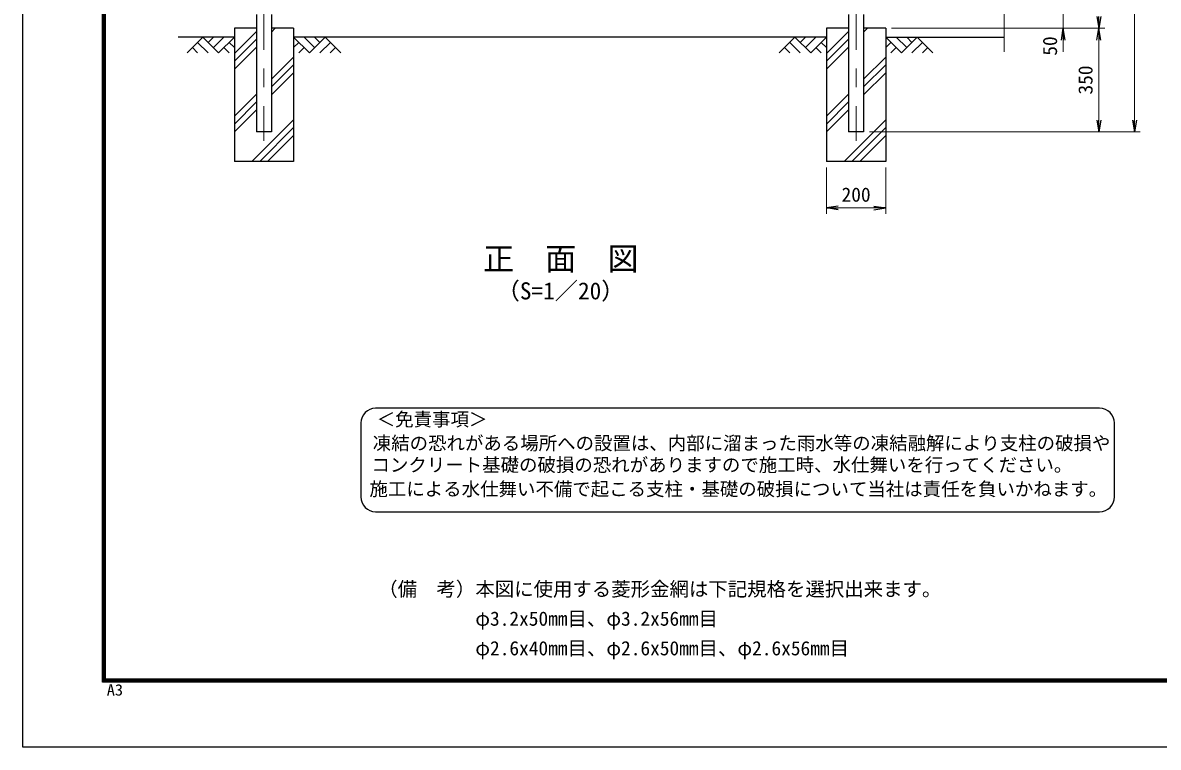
# Model space of a CAD drawing. Units: millimetres, scale not verified. Extents: x -4200 to 4200, y -2970 to 2970.
# Drawn here: x -4200 to -364, y -2970 to -521 of the extents above; entities that cross this region are included whole.
import ezdxf
from ezdxf.enums import TextEntityAlignment as Align

# ---------------------------------------------------------------- set-up
doc = ezdxf.new("R2010")
doc.units = ezdxf.units.MM
doc.header["$LTSCALE"] = 10
doc.linetypes.add('USER1', pattern=[50.8, 31.75, -6.35, 6.35, -6.35])
for name, color, linetype, lineweight in [('0-0_D-TTL-TXT', 7, 'Continuous', 25), ('0-1_D-BMK', 2, 'USER1', 13), ('0-2_D-STR1', 1, 'Continuous', 25), ('0-3_D-STR-DIM', 7, 'Continuous', 13), ('0-8_D-BGD', 7, 'Continuous', 25), ('0-9_D-STR4', 7, 'Continuous', 25), ('0-A_D-DCR-HCH', 7, 'Continuous', 13), ('0-E_D-TTL', 7, 'Continuous', 25)]:
    doc.layers.add(name, color=color, linetype=linetype, lineweight=lineweight)
doc.layers.add('0-4_0', color=7, linetype='Continuous')
doc.styles.add('ＭＳ ゴシック', font='')
doc.styles.get('ＭＳ ゴシック').set_extended_font_data('MS Gothic')

# ---------------------------------------------------------------- blocks, each defined once
blk = doc.blocks.new('_Open')
at = {"layer": '0-4_0'}
blk.add_line((-10, 1.667), (0, 0), dxfattribs=at)
blk.add_lwpolyline([(-10, -1.667), (0, 0), (-10, 0)], dxfattribs=at)

msp = doc.modelspace()

# ---------------------------------------------------------------- linework, layer by layer
at = {"layer": '0-0_D-TTL-TXT', "color": 2}
for p, q in [((-561.96, -1823.75), (-3007.51, -1823.75)), ((-3057.51, -1873.75), (-3057.51, -2123.75)), ((-511.96, -2123.75), (-511.96, -1873.75)), ((-3007.51, -2173.75), (-561.96, -2173.75))]:
    msp.add_line(p, q, dxfattribs=at)
for centre, start, end in [((-3007.51, -1873.75), 90, 180), ((-561.96, -1873.75), 0, 90), ((-3007.51, -2123.75), 180, 270), ((-561.96, -2123.75), 270, 0)]:
    msp.add_arc(centre, 50, start, end, dxfattribs=at)
at = {"layer": '0-1_D-BMK'}
for p, q in [((-3384.65, 1737.29), (-3384.65, -919.77)), ((-1384.65, 1737.29), (-1384.65, -919.77))]:
    msp.add_line(p, q, dxfattribs=at)
at = {"layer": '0-2_D-STR1'}
for p, q in [((-3410.05, -492.77), (-3410.05, -889.77)), ((-3359.25, -492.77), (-3359.25, -889.77)), ((-1410.05, -492.77), (-1410.05, -889.77)), ((-1359.25, -492.77), (-1359.25, -889.77)), ((-3359.25, -889.77), (-3410.05, -889.77)), ((-1359.25, -889.77), (-1410.05, -889.77))]:
    msp.add_line(p, q, dxfattribs=at)
at = {"layer": '0-3_D-STR-DIM'}
for p, q in [((-444.65, 1670.23), (-444.65, -849.77)), ((-884.65, 359.57), (-884.65, -619.77)), ((-684.65, -489.77), (-684.65, -539.77)), ((-1264.65, -539.77), (-664.65, -539.77)), ((-1264.65, -539.77), (-544.65, -539.77)), ((-1264.65, -539.77), (-544.65, -539.77)), ((-684.65, -579.77), (-684.65, -619.77)), ((-564.65, -579.77), (-564.65, -849.77)), ((-1339.25, -889.77), (-424.65, -889.77)), ((-1339.25, -889.77), (-544.65, -889.77)), ((-1484.65, -1009.77), (-1484.65, -1167.09)), ((-1284.65, -1009.77), (-1284.65, -1167.09)), ((-1444.65, -1147.09), (-1324.65, -1147.09))]:
    msp.add_line(p, q, dxfattribs=at)
at = {"layer": '0-8_D-BGD'}
for p, q in [((-3484.65, -569.77), (-3674.65, -569.77)), ((-1484.65, -569.77), (-3284.65, -569.77)), ((-1284.65, -569.77), (-884.65, -569.77))]:
    msp.add_line(p, q, dxfattribs=at)
at = {"layer": '0-9_D-STR4'}
for p, q in [((-3484.65, -539.77), (-3484.65, -989.77)), ((-3410.05, -539.77), (-3484.65, -539.77)), ((-3284.65, -539.77), (-3359.25, -539.77)), ((-3284.65, -539.77), (-3284.65, -989.77)), ((-1484.65, -539.77), (-1484.65, -989.77)), ((-1410.05, -539.77), (-1484.65, -539.77)), ((-1284.65, -539.77), (-1359.25, -539.77)), ((-1284.65, -539.77), (-1284.65, -989.77)), ((-3284.65, -989.77), (-3484.65, -989.77)), ((-1284.65, -989.77), (-1484.65, -989.77))]:
    msp.add_line(p, q, dxfattribs=at)
at = {"layer": '0-A_D-DCR-HCH'}
for p, q in [((-3591.08, -569.77), (-3644.29, -622.99)), ((-3591.08, -569.77), (-3537.87, -622.99)), ((-3573.34, -587.51), (-3555.6, -569.77)), ((-3555.6, -605.25), (-3520.13, -569.77)), ((-3537.87, -622.99), (-3484.65, -569.77)), ((-3484.65, -624.88), (-3410.05, -550.28)), ((-3359.25, -552.51), (-3346.52, -539.77)), ((-3231.44, -622.99), (-3284.65, -569.77)), ((-3213.7, -605.25), (-3249.18, -569.77)), ((-3178.23, -569.77), (-3231.44, -622.99)), ((-3195.87, -587.6), (-3213.7, -569.77)), ((-3178.23, -569.77), (-3125.02, -622.99)), ((-1591.08, -569.77), (-1644.29, -622.99)), ((-1591.08, -569.77), (-1537.87, -622.99)), ((-1573.34, -587.51), (-1555.6, -569.77)), ((-1555.6, -605.25), (-1520.13, -569.77)), ((-1537.87, -622.99), (-1484.65, -569.77)), ((-1484.65, -624.88), (-1410.05, -550.28)), ((-1359.25, -552.51), (-1346.52, -539.77)), ((-1231.44, -622.99), (-1284.65, -569.77)), ((-1213.7, -605.25), (-1249.18, -569.77)), ((-1178.23, -569.77), (-1231.44, -622.99)), ((-1195.87, -587.6), (-1213.7, -569.77)), ((-1178.23, -569.77), (-1125.02, -622.99)), ((-3626.55, -605.25), (-3608.73, -622.99)), ((-3608.82, -587.51), (-3573.18, -622.99)), ((-3520.13, -605.25), (-3502.31, -622.99)), ((-3502.39, -587.51), (-3484.65, -605.17)), ((-3484.65, -651.39), (-3410.05, -576.79)), ((-3484.65, -677.91), (-3410.05, -603.31)), ((-3266.92, -587.51), (-3284.65, -605.17)), ((-3249.18, -605.25), (-3267, -622.99)), ((-3160.49, -587.51), (-3196.13, -622.99)), ((-3142.76, -605.25), (-3160.57, -622.99)), ((-1626.55, -605.25), (-1608.73, -622.99)), ((-1608.82, -587.51), (-1573.18, -622.99)), ((-1520.13, -605.25), (-1502.31, -622.99)), ((-1502.39, -587.51), (-1484.65, -605.17)), ((-1484.65, -651.39), (-1410.05, -576.79)), ((-1484.65, -677.91), (-1410.05, -603.31)), ((-1266.92, -587.51), (-1284.65, -605.17)), ((-1249.18, -605.25), (-1267, -622.99)), ((-1160.49, -587.51), (-1196.13, -622.99)), ((-1142.76, -605.25), (-1160.57, -622.99)), ((-3359.25, -711.61), (-3284.65, -637.01)), ((-1359.25, -711.61), (-1284.65, -637.01)), ((-3359.25, -738.12), (-3284.65, -663.52)), ((-3359.25, -764.64), (-3284.65, -690.04)), ((-1359.25, -738.12), (-1284.65, -663.52)), ((-1359.25, -764.64), (-1284.65, -690.04)), ((-3484.65, -837.01), (-3410.05, -762.41)), ((-1484.65, -837.01), (-1410.05, -762.41)), ((-3484.65, -863.52), (-3410.05, -788.92)), ((-1484.65, -863.52), (-1410.05, -788.92)), ((-3484.65, -890.04), (-3410.05, -815.44)), ((-1484.65, -890.04), (-1410.05, -815.44)), ((-3425.29, -989.77), (-3284.65, -849.14)), ((-3398.77, -989.77), (-3284.65, -875.66)), ((-1425.29, -989.77), (-1284.65, -849.14)), ((-1398.77, -989.77), (-1284.65, -875.66)), ((-3372.25, -989.77), (-3284.65, -902.17)), ((-1372.25, -989.77), (-1284.65, -902.17))]:
    msp.add_line(p, q, dxfattribs=at)
at = {"layer": '0-E_D-TTL', "color": 2}
msp.add_lwpolyline([(-4199.68, 2970.23), (4200.32, 2970.23), (4200.32, -2969.77), (-4199.68, -2969.77)], close=True, dxfattribs=at)
at = {"layer": '0-E_D-TTL'}
for points in [[(-3929.68, 2750.23), (3930.32, 2750.23), (3930.32, -2749.77), (-3929.68, -2749.77)], [(-3927.18, 2747.73), (3927.82, 2747.73), (3927.82, -2747.27), (-3927.18, -2747.27)], [(-3924.68, 2745.23), (3925.32, 2745.23), (3925.32, -2744.77), (-3924.68, -2744.77)], [(-3922.18, 2742.73), (3922.82, 2742.73), (3922.82, -2742.27), (-3922.18, -2742.27)], [(-3919.68, 2740.23), (3920.32, 2740.23), (3920.32, -2739.77), (-3919.68, -2739.77)]]:
    msp.add_lwpolyline(points, close=True, dxfattribs=at)

# ---------------------------------------------------------------- block references
at = {"layer": '0-3_D-STR-DIM', "xscale": 4, "yscale": 4}
for p, rotation in [((-564.65, -539.77), 270), ((-684.65, -539.77), 90), ((-564.65, -539.77), 90), ((-564.65, -889.77), 270), ((-444.65, -889.77), 270), ((-1484.65, -1147.09), 180)]:
    msp.add_blockref('_Open', p, dxfattribs=dict(at, rotation=rotation))
msp.add_blockref('_Open', (-1284.65, -1147.09), dxfattribs=at)

# ---------------------------------------------------------------- texts
at = {"layer": '0-0_D-TTL-TXT', "style": 'ＭＳ ゴシック'}
for s, height, p in [('正\u3000面\u3000図', 76.98, (-2644.55, -1380.17)), ('（S=1／20）', 57.7, (-2599.07, -1473.36)), ('＜免責事項＞ \u3000\u3000', 45.67, (-3003.81, -1897.93)), ('凍結の恐れがある場所への設置は、内部に溜まった雨水等の凍結融解により支柱の破損や', 45.67, (-3017.33, -1978.43)), ('コンクリート基礎の破損の恐れがありますので施工時、水仕舞いを行ってください。', 45.67, (-3021.44, -2051.85)), ('施工による水仕舞い不備で起こる支柱・基礎の破損について当社は責任を負いかねます。 ', 45.67, (-3028.43, -2133.34)), ('（備\u3000考）本図に使用する菱形金網は下記規格を選択出来ます。', 48.09, (-2998.8, -2473.38)), ('\u3000\u3000\u3000\u3000\u3000φ3.2x50mm目、φ3.2x56mm目', 48.09, (-2998.8, -2573.38)), ('\u3000\u3000\u3000\u3000\u3000φ2.6x40mm目、φ2.6x50mm目、φ2.6x56mm目', 48.09, (-2998.8, -2673.38))]:
    msp.add_text(s, height=height, dxfattribs=at).set_placement(p, align=Align.BOTTOM_LEFT)
at = {"layer": '0-3_D-STR-DIM', "style": 'ＭＳ ゴシック'}
for s, p in [('50', (-691.4, -632.4)), ('350', (-571.4, -763.65))]:
    msp.add_text(s, height=48.09, rotation=90, dxfattribs=at).set_placement(p, align=Align.BOTTOM_LEFT)
msp.add_text('200', height=48.09, dxfattribs=at).set_placement((-1433.65, -1140.34), align=Align.BOTTOM_LEFT)
at = {"layer": '0-E_D-TTL', "style": 'ＭＳ ゴシック', "width": 1.05}
msp.add_text('A3', height=38.48, dxfattribs=at).set_placement((-3915.77, -2806.58), align=Align.BOTTOM_LEFT)

doc.saveas('drawing.dxf')
